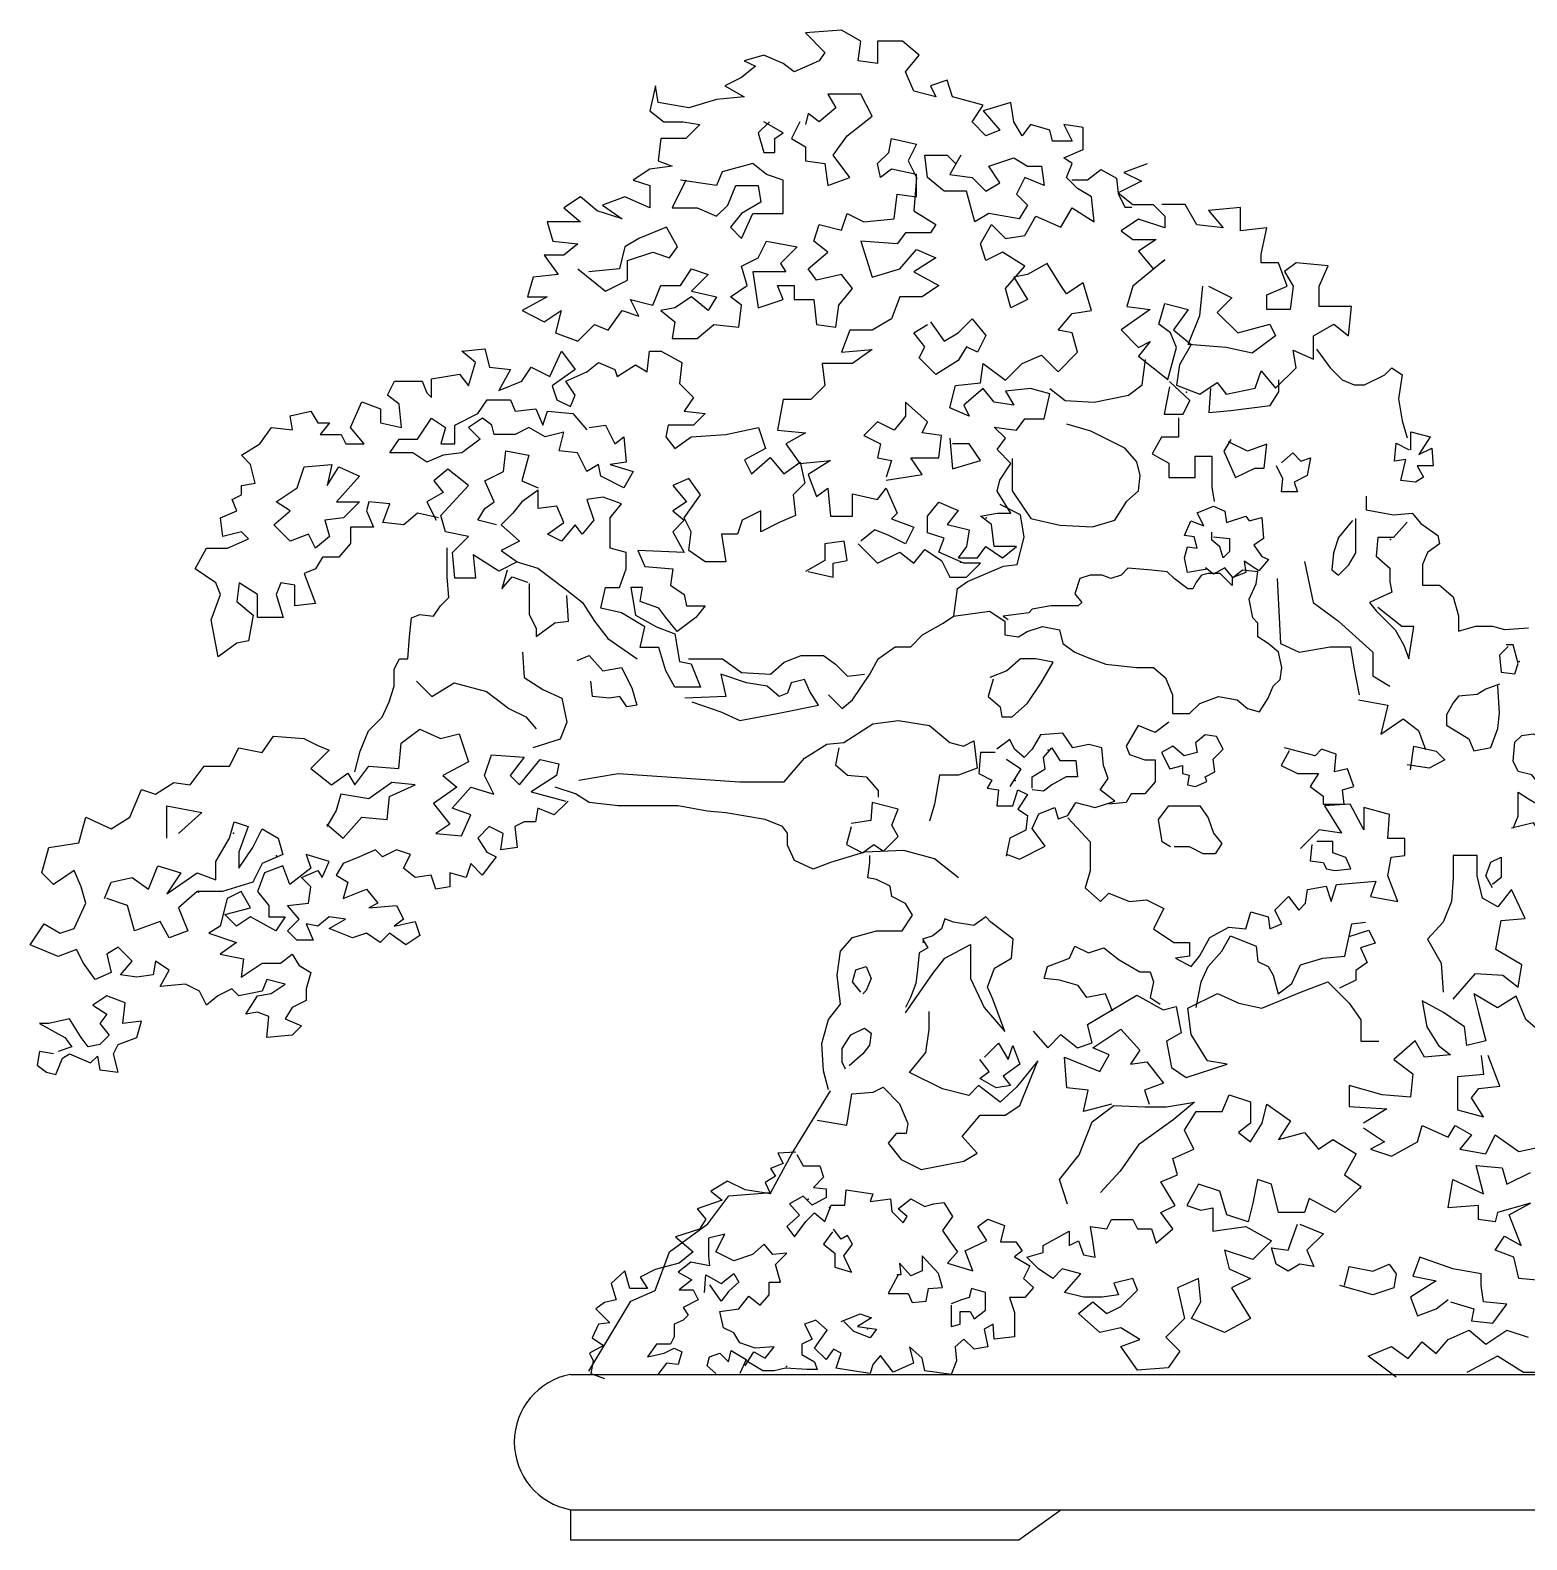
# Model space of a CAD drawing. Extents: x 972 to 1810, y 1574 to 2161.
# Drawn here: x 972.2 to 1330.6, y 1574.4 to 1935.9 of the extents above; entities that cross this region are included whole.
import ezdxf

# ---------------------------------------------------------------- set-up
doc = ezdxf.new("R2010")
doc.units = 0
doc.header["$LTSCALE"] = 0.9
doc.header["$MEASUREMENT"] = 0
doc.header["$PDSIZE"] = 15
for name, color, linetype in [('2', 2, 'CONTINUOUS'), ('3', 3, 'CONTINUOUS'), ('4', 4, 'CONTINUOUS')]:
    doc.layers.add(name, color=color, linetype=linetype)

msp = doc.modelspace()

# ---------------------------------------------------------------- linework, layer by layer
at = {"layer": '2'}
msp.add_lwpolyline([(1101.58, 1614.03, 0.832569), (1101.58, 1581.63, 3.081193), (1101.58, 1581.63), (1101.58, 1574.43)], format="xyb", dxfattribs=at)
for points in [[(1101.58, 1614.03), (1749.57, 1614.03)], [(1101.58, 1581.63), (1749.57, 1581.63)], [(1208.96, 1574.43), (1219, 1581.63)], [(1101.58, 1574.43), (1208.96, 1574.43)]]:
    msp.add_lwpolyline(points, dxfattribs=at)
at = {"layer": '3'}
for points in [[(1170.46, 1812.87), (1175.12, 1808.22), (1180.44, 1810.88), (1183.77, 1808.22), (1186.43, 1811.55), (1190.42, 1808.89), (1192.42, 1804.9), (1196.41, 1804.9), (1199.73, 1808.22), (1195.74, 1808.22), (1189.75, 1810.88), (1191.08, 1814.2), (1187.09, 1815.53), (1187.09, 1819.52), (1189.75, 1822.85), (1194.41, 1820.85), (1191.75, 1817.53), (1197.07, 1816.2), (1196.41, 1812.21), (1194.41, 1809.55), (1199.07, 1809.55), (1201.06, 1812.21), (1205.05, 1809.55), (1208.38, 1812.21), (1203.06, 1812.21), (1202.39, 1817.53), (1199.73, 1819.52), (1203.72, 1820.19), (1207.05, 1820.19), (1203.72, 1825.51), (1204.39, 1828.16), (1207.05, 1832.15), (1203.72, 1835.48), (1205.72, 1838.14), (1203.06, 1840.79), (1208.38, 1840.13), (1210.38, 1842.79), (1215.03, 1842.79), (1216.36, 1848.77), (1211.71, 1850.1), (1205.72, 1849.44), (1207.72, 1846.11), (1203.06, 1846.78), (1200.4, 1850.1), (1195.74, 1846.11), (1197.07, 1843.45), (1192.42, 1845.45), (1193.75, 1850.77), (1199.73, 1851.43), (1200.4, 1856.08), (1205.72, 1852.09), (1209.71, 1856.08), (1214.37, 1858.08), (1218.36, 1854.09), (1223.02, 1858.74), (1221.68, 1863.4), (1218.36, 1864.06), (1221.68, 1868.05), (1226.34, 1868.71), (1224.35, 1875.36), (1220.35, 1872.7), (1219.02, 1874.7), (1215.7, 1880.01), (1211.04, 1877.36), (1207.72, 1876.69), (1211.04, 1871.37), (1207.05, 1869.38), (1205.72, 1874.03), (1210.38, 1879.35), (1205.05, 1882.67), (1201.06, 1880.68), (1199.73, 1884.67), (1202.39, 1889.32), (1205.72, 1886), (1210.38, 1886.66), (1213.04, 1891.32), (1219.02, 1888.66), (1221.68, 1893.31), (1227.01, 1889.99), (1226.34, 1895.97), (1223.02, 1897.96), (1220.35, 1900.62), (1221.68, 1903.95), (1219.69, 1905.27), (1224.35, 1907.27), (1224.35, 1912.59), (1219.69, 1913.25), (1221.68, 1909.26), (1217.03, 1909.26), (1216.36, 1911.92), (1211.71, 1913.25), (1209.71, 1910.59), (1207.72, 1913.92), (1207.05, 1918.57), (1200.4, 1916.58), (1204.39, 1911.92), (1201.06, 1910.59), (1197.74, 1913.92), (1200.4, 1917.9), (1193.08, 1919.9), (1191.75, 1923.89), (1187.76, 1922.56), (1189.09, 1919.9), (1183.77, 1921.23), (1181.77, 1925.88), (1185.1, 1929.87), (1181.11, 1933.19), (1175.12, 1933.19), (1175.12, 1927.88), (1170.46, 1928.54), (1171.13, 1933.19), (1166.47, 1935.85), (1157.82, 1935.19), (1162.48, 1930.54), (1161.15, 1928.54), (1155.16, 1925.88), (1152.5, 1927.88), (1147.85, 1929.87), (1143.19, 1928.54), (1145.85, 1927.21), (1142.52, 1924.55), (1138.53, 1922.56), (1143.19, 1919.9), (1136.54, 1919.23), (1129.89, 1917.24), (1122.57, 1918.57), (1121.9, 1922.56), (1120.57, 1916.58), (1123.9, 1913.92), (1128.56, 1913.92), (1132.55, 1913.25), (1129.22, 1909.93), (1123.23, 1909.93), (1122.57, 1904.61), (1125.89, 1903.28), (1120.57, 1902.62), (1116.58, 1899.96), (1120.57, 1898.63), (1120.57, 1893.31), (1114.59, 1895.97), (1109.26, 1893.97), (1113.92, 1890.65), (1107.93, 1892.64), (1103.94, 1895.97), (1099.95, 1893.31), (1103.94, 1889.99), (1095.96, 1889.99), (1097.29, 1885.33), (1103.28, 1884.67), (1099.95, 1882.01), (1095.29, 1882.01), (1098.62, 1877.36), (1092.63, 1876.69), (1091.3, 1872.04), (1095.96, 1872.04), (1089.97, 1868.71), (1095.29, 1866.05), (1099.29, 1868.71), (1097.96, 1863.4), (1103.28, 1861.4), (1107.27, 1865.39), (1110.59, 1864.06), (1113.92, 1868.71), (1117.91, 1867.38), (1115.92, 1871.37), (1121.24, 1870.04), (1123.23, 1874.7), (1127.89, 1874.7), (1130.55, 1878.68), (1134.54, 1877.36), (1130.55, 1873.37), (1136.54, 1872.04), (1134.54, 1868.71), (1130.55, 1872.04), (1126.56, 1869.38), (1123.23, 1868.71), (1126.56, 1866.05), (1125.89, 1862.07), (1131.88, 1862.07), (1135.87, 1865.39), (1141.86, 1864.73), (1142.52, 1870.04), (1139.86, 1872.04), (1143.86, 1874.7), (1142.52, 1879.35), (1146.52, 1881.34), (1148.51, 1885.33), (1155.83, 1884), (1151.84, 1880.01), (1153.17, 1878.02), (1145.19, 1878.02), (1146.52, 1869.38), (1152.5, 1871.37), (1151.17, 1874.7), (1155.16, 1874.7), (1155.16, 1871.37), (1159.82, 1871.37), (1160.49, 1865.39), (1165.14, 1864.73), (1165.81, 1870.04), (1169.13, 1874.03), (1166.47, 1877.36), (1160.49, 1876.03), (1158.49, 1878.68), (1163.15, 1882.67), (1159.82, 1885.33), (1161.15, 1889.32), (1166.47, 1887.99), (1167.8, 1891.98), (1171.79, 1889.99), (1179.11, 1890.65), (1179.78, 1896.63), (1184.43, 1895.97), (1184.43, 1901.29), (1178.45, 1902.62), (1175.79, 1900.62), (1175.12, 1903.95), (1177.78, 1906.6), (1178.45, 1909.93), (1184.43, 1908.6), (1182.44, 1904.61), (1184.43, 1900.62), (1183.77, 1892.64), (1189.09, 1889.32), (1187.76, 1887.33), (1181.77, 1887.33), (1179.78, 1884.67), (1171.13, 1885.33), (1173.79, 1876.69), (1180.44, 1878.68), (1184.43, 1883.34), (1189.09, 1881.34), (1183.77, 1878.02), (1189.75, 1874.7), (1185.76, 1872.04), (1180.44, 1872.04), (1178.45, 1866.72), (1173.79, 1864.06), (1168.47, 1864.06), (1166.47, 1858.74), (1173.79, 1859.41), (1169.13, 1856.08), (1161.82, 1856.08), (1162.48, 1850.77), (1159.15, 1847.44), (1152.5, 1847.44), (1151.17, 1840.13), (1157.82, 1839.46), (1153.17, 1836.81), (1156.49, 1832.15), (1163.81, 1832.82), (1158.49, 1829.49), (1160.49, 1824.18), (1163.15, 1826.17), (1163.81, 1819.52), (1169.13, 1819.52), (1169.13, 1824.84), (1175.12, 1823.51), (1177.12, 1826.17), (1179.78, 1820.19), (1178.45, 1818.86), (1183.77, 1816.86), (1181.77, 1812.87), (1177.78, 1814.87), (1174.45, 1816.2), (1171.13, 1813.54)], [(1156.49, 1913.92), (1154.5, 1909.93), (1157.82, 1907.93), (1157.82, 1904.61), (1162.48, 1903.95), (1163.15, 1898.63), (1168.47, 1900.62), (1164.48, 1905.94), (1167.8, 1910.59), (1173.79, 1915.25), (1171.13, 1920.56), (1163.15, 1920.56), (1165.14, 1917.24), (1161.15, 1913.92), (1158.49, 1915.91), (1157.82, 1913.25)], [(1149.18, 1913.92), (1146.52, 1911.26), (1147.85, 1906.6), (1150.51, 1906.6), (1150.51, 1909.93), (1152.5, 1911.26), (1147.85, 1913.92)], [(1195.08, 1905.94), (1192.42, 1901.29), (1197.74, 1900.62), (1201.06, 1897.3), (1204.39, 1899.29), (1201.73, 1903.28), (1207.72, 1905.27), (1211.04, 1903.28), (1214.37, 1903.28), (1215.03, 1898.63), (1210.38, 1900.62), (1208.38, 1896.63), (1211.04, 1893.97), (1209.05, 1890.65), (1201.73, 1891.98), (1198.4, 1889.99), (1196.41, 1897.3), (1191.08, 1897.3), (1187.09, 1900.62), (1186.43, 1905.94), (1191.75, 1905.94), (1193.75, 1903.95)], [(1129.22, 1899.96), (1125.89, 1893.31), (1131.88, 1893.31), (1136.54, 1891.32), (1139.2, 1893.97), (1141.19, 1898.63), (1146.52, 1898.63), (1147.18, 1894.64), (1142.52, 1891.98), (1139.86, 1888.66), (1142.52, 1886), (1145.19, 1891.98), (1152.5, 1891.98), (1152.5, 1899.96), (1148.51, 1901.29), (1145.19, 1903.95), (1137.87, 1901.95), (1136.54, 1898.63), (1127.89, 1899.96)], [(1221.65, 1900.02), (1225.34, 1900.02), (1228.61, 1902.48), (1232.3, 1900.43), (1232.71, 1896.75), (1234.35, 1893.47), (1235.99, 1893.47)], [(1239.7, 1903.88), (1234.11, 1901.78), (1238.3, 1899.69), (1232.71, 1896.9), (1236.2, 1894.11), (1241.09, 1894.11), (1243.89, 1891.32), (1243.89, 1888.52), (1237.6, 1890.62), (1233.41, 1887.83), (1236.2, 1885.73), (1241.79, 1885.73), (1237.6, 1882.94), (1241.09, 1878.75), (1243.89, 1880.85), (1236.2, 1874.56), (1234.81, 1869.68), (1240.39, 1868.98), (1233.41, 1864.09), (1237.6, 1859.91), (1240.39, 1861.3), (1237.6, 1857.81), (1244.58, 1852.23), (1246.68, 1859.91), (1245.28, 1863.4), (1242.49, 1865.49), (1243.89, 1870.38), (1249.47, 1868.98), (1245.98, 1864.09), (1250.17, 1860.6), (1247.38, 1855.72), (1246.68, 1850.83), (1252.27, 1848.74), (1256.46, 1851.53), (1258.55, 1848.74), (1265.54, 1850.13), (1266.94, 1854.32), (1270.43, 1850.13), (1275.32, 1855.02), (1274.62, 1859.21), (1279.51, 1857.11), (1279.51, 1862.7), (1284.4, 1865.49), (1287.89, 1862.7), (1288.59, 1869.68), (1280.9, 1869.68), (1280.9, 1874.56), (1283, 1879.45), (1275.32, 1880.15), (1272.52, 1878.05), (1274.62, 1874.56), (1273.92, 1868.98), (1268.33, 1868.98), (1268.33, 1872.47), (1273.22, 1874.56), (1271.13, 1880.15), (1266.94, 1880.15), (1266.94, 1882.24), (1268.33, 1888.52), (1262.05, 1887.83), (1262.05, 1893.41), (1254.36, 1892.71), (1257.86, 1888.52), (1251.57, 1889.22), (1248.78, 1894.11), (1243.19, 1894.11)], [(1103.28, 1878.68), (1109.93, 1873.37), (1115.25, 1876.03), (1115.25, 1880.68), (1121.24, 1882.67), (1125.23, 1881.34), (1127.22, 1884), (1124.56, 1888.66), (1117.91, 1886), (1114.59, 1884), (1113.26, 1878.68), (1105.94, 1878.02)], [(1254.36, 1874.56), (1259.95, 1871.77), (1256.46, 1868.28), (1261.35, 1863.4), (1269.03, 1865.49), (1270.43, 1862.7), (1264.84, 1858.51), (1258.55, 1859.91), (1249.47, 1860.6), (1252.27, 1867.58), (1252.97, 1874.56)], [(1187.76, 1866.05), (1191.08, 1861.4), (1194.41, 1863.4), (1197.74, 1866.72), (1201.06, 1862.73), (1199.07, 1858.74), (1196.41, 1860.07), (1194.41, 1856.75), (1189.09, 1853.42), (1185.1, 1857.41), (1186.43, 1860.07), (1183.77, 1863.4), (1187.09, 1865.39)], [(1069.94, 1819.09), (1064.94, 1820.2), (1061.61, 1817.43), (1056.62, 1817.98), (1058.28, 1822.42), (1053.28, 1822.97), (1052.73, 1820.76), (1054.39, 1816.87), (1048.84, 1816.87), (1048.84, 1812.99), (1046.07, 1809.66), (1042.18, 1809.66), (1040.51, 1806.88), (1037.74, 1805.77), (1040.51, 1798.56), (1035.51, 1798), (1035.51, 1803), (1032.18, 1803.55), (1031.07, 1800.78), (1032.74, 1795.23), (1026.63, 1795.23), (1026.63, 1800.78), (1022.19, 1803.55), (1021.63, 1799.11), (1025.52, 1795.78), (1024.41, 1789.68), (1021.63, 1789.13), (1017.19, 1785.8), (1015.52, 1794.67), (1017.75, 1800.78), (1016.63, 1803.55), (1011.64, 1806.88), (1014.41, 1811.88), (1019.41, 1811.88), (1024.41, 1814.1), (1022.74, 1815.76), (1018.3, 1814.65), (1017.75, 1819.09), (1021.63, 1820.76), (1020.52, 1823.53), (1022.74, 1824.64), (1022.74, 1826.86), (1026.07, 1827.41), (1024.96, 1831.85), (1022.74, 1834.07), (1027.19, 1836.85), (1029.96, 1840.73), (1034.96, 1840.18), (1034.4, 1843.51), (1039.4, 1844.62), (1041.07, 1841.84), (1043.84, 1841.84), (1041.62, 1839.07), (1046.62, 1839.07), (1047.73, 1836.85), (1052.17, 1836.85), (1048.84, 1840.73), (1051.62, 1846.84), (1056.06, 1845.17), (1056.06, 1841.84), (1061.06, 1840.73), (1060.5, 1846.28), (1057.73, 1848.5), (1059.39, 1851.83), (1066.06, 1851.83), (1067.17, 1849.06), (1068.28, 1847.95), (1068.28, 1852.38), (1074.94, 1853.49), (1077.16, 1850.72), (1078.83, 1856.27), (1075.5, 1859.04), (1081.05, 1859.6), (1082.16, 1855.16), (1087.16, 1854.6), (1084.38, 1849.61), (1089.93, 1851.83), (1092.15, 1855.16), (1096.6, 1852.94), (1099.37, 1859.04), (1102.7, 1854.6), (1097.15, 1850.72), (1098.26, 1847.39), (1101.59, 1845.73), (1102.7, 1848.5), (1100.48, 1851.83), (1105.48, 1854.05), (1108.26, 1856.27), (1112.14, 1854.6), (1112.7, 1852.94), (1117.14, 1855.71), (1119.92, 1854.05), (1120.47, 1859.04), (1123.25, 1859.04), (1128.25, 1856.27), (1127.69, 1851.27), (1131.02, 1847.95), (1128.8, 1844.62), (1133.8, 1844.06), (1131.02, 1841.29), (1124.92, 1841.29), (1124.36, 1838.51), (1126.58, 1835.74), (1130.47, 1838.51), (1138.8, 1839.07), (1146.57, 1840.73), (1148.24, 1835.74), (1143.24, 1832.96), (1144.91, 1829.63), (1149.35, 1833.52), (1152.68, 1829.63), (1156.57, 1832.41), (1157.68, 1827.41), (1154.9, 1824.64), (1155.46, 1819.65), (1151.57, 1817.98), (1147.13, 1815.76), (1147.13, 1820.76), (1142.69, 1818.54), (1141.58, 1815.21), (1137.69, 1815.21), (1138.8, 1808.55), (1133.8, 1808.55), (1129.91, 1811.32), (1130.47, 1815.76), (1128.8, 1819.09), (1132.69, 1824.64), (1129.91, 1828.52), (1126.03, 1826.86), (1129.36, 1822.97), (1126.03, 1820.76), (1128.8, 1818.54), (1126.03, 1815.76), (1128.8, 1810.77), (1117.7, 1811.32), (1119.36, 1807.44), (1126.03, 1806.88), (1125.47, 1803), (1128.8, 1800.78), (1129.36, 1798), (1133.8, 1798), (1131.58, 1795.23), (1127.14, 1791.9), (1124.36, 1795.23), (1122.7, 1797.45), (1118.25, 1799.11), (1118.81, 1802.44), (1116.03, 1802.44), (1117.14, 1795.78), (1122.14, 1793.01), (1126.58, 1791.35), (1127.69, 1784.69), (1130.47, 1784.13), (1132.69, 1778.58), (1126.58, 1778.58), (1124.36, 1782.47), (1122.7, 1788.02), (1118.25, 1788.02), (1119.36, 1793.01), (1113.81, 1796.34), (1108.81, 1797.45), (1109.92, 1802.44), (1113.26, 1802.44), (1114.92, 1806.88), (1114.92, 1810.77), (1111.03, 1811.88), (1111.03, 1819.09), (1113.81, 1822.42), (1109.37, 1824.08), (1105.48, 1823.53), (1107.15, 1818.54), (1104.37, 1815.21), (1102.7, 1817.43), (1099.37, 1813.54), (1096.04, 1815.21), (1099.93, 1817.98), (1098.26, 1821.87), (1093.82, 1821.31), (1093.82, 1825.75), (1089.93, 1822.97), (1087.71, 1820.2), (1084.94, 1817.43), (1089.38, 1813.54), (1084.94, 1811.32), (1088.82, 1808.55), (1084.38, 1806.33), (1078.27, 1810.21), (1078.83, 1804.66), (1073.83, 1804.66), (1073.27, 1810.77), (1077.16, 1814.65), (1071.61, 1815.76), (1070.5, 1819.65), (1077.16, 1826.86), (1072.16, 1830.74), (1068.83, 1827.97), (1071.05, 1825.19), (1067.17, 1822.97), (1069.39, 1818.54)], [(1106.04, 1840.73), (1109.92, 1841.29), (1112.14, 1836.85), (1114.37, 1838.51), (1114.92, 1832.41), (1111.03, 1831.85), (1116.59, 1830.19), (1114.37, 1826.3), (1108.81, 1829.08), (1108.26, 1831.85), (1105.48, 1830.19), (1103.26, 1834.63), (1098.82, 1835.18), (1099.93, 1839.62), (1095.49, 1838.51), (1091.6, 1840.73), (1088.27, 1839.07), (1083.27, 1839.07), (1082.71, 1841.29), (1080.49, 1842.95), (1077.16, 1840.73), (1079.94, 1837.96), (1075.5, 1834.63), (1071.05, 1834.07), (1067.17, 1832.41), (1063.83, 1834.63), (1058.28, 1834.63), (1060.5, 1837.96), (1064.94, 1837.96), (1068.28, 1842.95), (1071.61, 1840.73), (1070.5, 1836.85), (1073.83, 1836.85), (1073.83, 1841.29), (1079.38, 1844.06), (1081.6, 1847.39), (1087.16, 1847.39), (1088.27, 1844.62), (1093.26, 1845.17), (1094.93, 1841.29), (1096.04, 1844.62), (1102.15, 1844.06), (1105.48, 1840.18)], [(1177.12, 1828.16), (1185.76, 1829.49), (1183.1, 1833.48), (1189.75, 1833.48), (1190.42, 1838.8), (1185.76, 1839.46), (1187.09, 1842.12), (1181.77, 1846.78), (1181.77, 1843.45), (1179.11, 1840.13), (1175.12, 1842.12), (1171.79, 1838.8), (1175.79, 1836.81), (1175.12, 1833.48), (1178.45, 1832.82), (1177.12, 1828.83)], [(1247.14, 1843.02), (1247.14, 1838.45), (1243.14, 1838.45), (1240.86, 1834.46), (1244.86, 1832.17), (1244.86, 1828.74), (1251.15, 1828.74), (1251.15, 1833.88), (1255.15, 1833.88), (1255.15, 1826.46), (1255.72, 1823.03)], [(1192.42, 1838.14), (1193.08, 1830.82), (1199.73, 1832.82), (1197.07, 1836.81), (1193.08, 1836.81)], [(1259.72, 1837.88), (1258.01, 1835.03), (1260.86, 1828.74), (1265.44, 1831.03), (1267.72, 1831.03), (1268.29, 1836.74), (1263.72, 1835.03), (1259.15, 1837.31)], [(1302.78, 1835.4), (1302.78, 1839.66), (1307.42, 1838.5), (1304.71, 1834.24), (1307.81, 1835.79), (1308.19, 1831.54), (1304.32, 1831.54), (1305.87, 1828.83), (1303.94, 1827.67), (1300.45, 1828.05), (1301.61, 1833.08), (1298.9, 1832.7), (1299.29, 1836.95), (1302.39, 1835.4)], [(1083.82, 1817.43), (1079.38, 1818.54), (1081.05, 1821.31), (1083.27, 1822.97), (1081.05, 1827.97), (1085.49, 1830.19), (1086.05, 1835.18), (1091.6, 1834.07), (1089.93, 1827.97), (1093.82, 1826.3)], [(1271.81, 1832.31), (1274.52, 1834.63), (1276.45, 1832.7), (1278.78, 1833.47), (1278, 1829.21), (1274.9, 1827.67), (1275.68, 1825.35), (1271.81, 1825.35), (1272.19, 1828.44), (1270.65, 1831.54)], [(1038.85, 1815.21), (1034.4, 1813.54), (1030.52, 1817.43), (1034.4, 1820.76), (1031.07, 1822.97), (1036.07, 1826.3), (1037.74, 1831.3), (1044.4, 1831.85), (1043.29, 1826.86), (1046.07, 1831.3), (1051.06, 1829.08), (1045.51, 1822.97), (1051.06, 1822.97), (1047.18, 1819.09), (1042.73, 1818.54), (1043.84, 1814.65), (1040.51, 1811.88), (1038.85, 1815.21)], [(1254, 1806.78), (1249.36, 1806), (1248.58, 1809.49), (1249.36, 1812.19), (1251.68, 1811.81), (1250.9, 1814.52), (1248.58, 1814.9), (1250.13, 1818.38), (1253.23, 1817.22), (1251.68, 1820.32), (1255.55, 1821.86), (1258.26, 1820.7), (1258.65, 1818), (1263.29, 1819.54), (1264.07, 1818.38), (1267.16, 1819.16), (1267.55, 1814.13), (1265.23, 1812.58), (1267.16, 1809.87), (1268.71, 1809.1), (1266.39, 1806.39), (1262.9, 1808.71), (1263.29, 1806), (1260.19, 1804.84), (1258.26, 1807.17), (1255.55, 1805.62), (1253.61, 1807.17)], [(1255.55, 1814.52), (1259.42, 1814.13), (1259.42, 1811.03), (1257.87, 1809.49), (1257.1, 1812.19), (1255.16, 1813.74), (1255.16, 1815.68)], [(1158.49, 1806.23), (1164.48, 1804.9), (1164.48, 1808.22), (1167.8, 1808.89), (1167.14, 1813.54), (1162.48, 1812.87), (1162.48, 1808.89), (1157.82, 1806.23)], [(1277.34, 1808.68), (1279.39, 1798.85), (1285.53, 1794.35), (1293.73, 1786.98), (1293.73, 1781.25), (1297.82, 1778.8)], [(1090.04, 1786.98), (1090.45, 1780.84), (1094.95, 1777.97), (1099.46, 1775.93), (1100.69, 1770.2), (1099.05, 1766.11), (1092.5, 1764.06)], [(1064.65, 1780.02), (1068.33, 1776.34), (1073.66, 1779.61), (1081.44, 1777.56), (1086.76, 1773.47), (1090.86, 1771.43), (1093.32, 1768.56)], [(1100.98, 1751.29), (1097.65, 1747.96), (1093.76, 1749.63), (1093.21, 1746.3), (1090.43, 1746.3), (1088.21, 1745.19), (1088.77, 1740.19), (1084.88, 1739.64), (1085.44, 1743.52), (1082.1, 1745.19), (1079.33, 1742.41), (1081.55, 1739.08), (1083.77, 1737.97), (1080.44, 1733.53), (1077.66, 1736.31), (1076.55, 1732.98), (1072.66, 1734.09), (1072.66, 1730.76), (1069.33, 1730.2), (1068.22, 1733.53), (1064.33, 1732.98), (1061.56, 1735.2), (1063.22, 1738.53), (1059.89, 1739.64), (1056.56, 1737.97), (1054.89, 1739.64), (1051.01, 1737.97), (1047.12, 1736.31), (1045.45, 1733.53), (1048.23, 1731.87), (1047.12, 1727.98), (1052.67, 1730.2), (1055.45, 1726.87), (1053.23, 1725.76), (1059.89, 1726.32), (1061.56, 1722.99), (1059.34, 1721.32), (1064.33, 1722.43), (1065.44, 1719.11), (1062.11, 1716.89), (1058.23, 1719.66), (1056, 1717.44), (1052.67, 1719.66), (1049.34, 1718.55), (1043.79, 1720.77), (1047.68, 1722.99), (1043.79, 1723.54), (1041.01, 1721.32), (1038.24, 1721.88), (1039.9, 1718), (1036.01, 1718), (1033.79, 1720.22), (1036.57, 1722.99), (1033.79, 1726.32), (1038.79, 1726.87), (1039.35, 1730.76), (1037.12, 1732.98), (1041.01, 1734.64), (1042.12, 1732.98), (1043.79, 1736.86), (1038.24, 1738.53), (1039.35, 1735.2), (1034.35, 1731.31), (1032.68, 1735.75), (1028.24, 1734.09), (1026.57, 1729.65), (1029.35, 1726.32), (1029.35, 1723.54), (1033.24, 1723.54), (1031.02, 1720.22), (1024.91, 1723.54), (1021.58, 1721.32), (1018.8, 1724.1), (1024.91, 1725.76), (1022.69, 1729.65), (1019.36, 1727.98), (1017.69, 1721.32), (1014.91, 1719.66), (1021.58, 1717.44), (1017.69, 1714.67), (1023.24, 1713.56), (1022.69, 1709.12), (1027.69, 1712.45), (1032.13, 1712.45), (1034.9, 1714.67), (1036.57, 1711.89), (1039.35, 1710.23), (1038.24, 1706.34), (1038.24, 1703.57), (1034.9, 1701.9), (1033.24, 1699.13), (1037.12, 1697.46), (1034.9, 1695.24), (1028.8, 1694.69), (1029.35, 1699.68), (1026.57, 1700.79), (1023.8, 1700.24), (1026.57, 1704.68), (1029.91, 1705.23), (1033.24, 1707.45), (1028.8, 1708.56), (1027.69, 1705.79), (1022.13, 1704.68), (1020.47, 1706.34), (1017.13, 1704.68), (1014.36, 1702.46), (1012.69, 1705.79), (1009.36, 1707.45), (1003.25, 1706.9), (1005.47, 1710.78), (1002.14, 1713), (1001.59, 1709.67), (997.7, 1709.12), (993.81, 1709.67), (996.59, 1713), (993.26, 1716.33), (990.48, 1714.67), (991.59, 1710.23), (987.7, 1708.56), (984.93, 1712.45), (983.26, 1715.78), (978.82, 1714.11), (972.16, 1716.89), (975.49, 1721.88), (979.37, 1719.66), (982.71, 1720.77), (985.48, 1726.87), (984.37, 1730.76), (982.71, 1734.64), (977.71, 1731.31), (974.93, 1734.09), (976.6, 1740.19), (983.82, 1741.3), (985.48, 1747.41), (991.59, 1744.63), (996.03, 1747.41), (998.81, 1754.06), (1002.14, 1752.95), (1006.58, 1755.73), (1010.47, 1755.17), (1013.8, 1759.61), (1019.91, 1759.61), (1022.13, 1764.05), (1027.69, 1762.94), (1030.46, 1766.83), (1037.68, 1766.27), (1041.01, 1764.61), (1043.79, 1763.5), (1039.35, 1759.06), (1044.34, 1755.17), (1048.23, 1757.95), (1049.9, 1755.17), (1053.23, 1759.61), (1060.45, 1759.06), (1061, 1765.16), (1065.44, 1768.49), (1070.44, 1766.27), (1074.88, 1767.38), (1077.11, 1760.72), (1071, 1757.39), (1074.33, 1754.62), (1068.78, 1750.73), (1072.66, 1745.74), (1069.33, 1743.52), (1075.44, 1742.97), (1077.66, 1747.96), (1073.22, 1749.63), (1077.66, 1754.62), (1083.21, 1752.95), (1080.99, 1757.39), (1082.66, 1762.39), (1090.43, 1761.83), (1087.1, 1757.39), (1089.32, 1755.17), (1094.32, 1761.28), (1098.76, 1760.17), (1098.21, 1757.39), (1092.1, 1753.51), (1100.43, 1751.29)], [(1103.56, 1756.28), (1112.98, 1757.92), (1142.05, 1755.87), (1152.7, 1755.87), (1157.62, 1761.6), (1162.94, 1764.88), (1167.04, 1765.29), (1174, 1769.79), (1180.14, 1770.61), (1187.52, 1769.38), (1192.43, 1765.29), (1195.71, 1764.47), (1198.16, 1765.7), (1198.98, 1759.15), (1194.48, 1757.51), (1189.97, 1757.51), (1188.74, 1750.55), (1187.52, 1746.46)], [(1203.25, 1762.91), (1199.77, 1762.91), (1199.38, 1757.88), (1202.48, 1756.33), (1201.32, 1754.4), (1204.03, 1754.01), (1203.64, 1750.14), (1207.51, 1750.14), (1208.67, 1754.01), (1211, 1752.85), (1208.67, 1749.37), (1211, 1747.82), (1210.61, 1744.34), (1206.74, 1742.41), (1205.96, 1738.54), (1209.06, 1737.38), (1215.25, 1740.47), (1212.16, 1744.73), (1213.7, 1748.21), (1217.58, 1749.76), (1218.35, 1747.05), (1220.67, 1747.82), (1222.61, 1750.92), (1227.25, 1749.76), (1231.9, 1751.3), (1228.41, 1754.01), (1230.35, 1756.72), (1229.19, 1759.81), (1228.8, 1764.07), (1225.7, 1764.84), (1221.83, 1764.07), (1219.51, 1767.55), (1214.09, 1767.16), (1212.16, 1763.68), (1210.22, 1761.75), (1207.9, 1763.68), (1206.74, 1766), (1203.64, 1763.68)], [(1212.16, 1754.4), (1212.16, 1757.11), (1215.25, 1759.04), (1214.87, 1761.75), (1216.8, 1764.07), (1218.74, 1760.98), (1222.61, 1760.98), (1223, 1757.11), (1220.29, 1757.11), (1216.8, 1755.17), (1214.87, 1753.63), (1212.16, 1754.01)], [(1245.83, 1764.46), (1243.12, 1762.91), (1245.06, 1759.04), (1248.16, 1759.81), (1248.16, 1757.88), (1249.7, 1757.49), (1249.32, 1755.17), (1251.25, 1754.79), (1253.96, 1755.95), (1253.58, 1757.11), (1255.9, 1758.27), (1255.51, 1761.36), (1257.83, 1763.68), (1256.29, 1766.78), (1253.58, 1767.16), (1251.25, 1765.23), (1251.64, 1762.91), (1248.54, 1762.14), (1245.83, 1764.46)], [(1273.7, 1763.3), (1271.77, 1759.81), (1275.64, 1757.88), (1280.67, 1757.88), (1278.74, 1754.79), (1281.83, 1752.47), (1281.83, 1750.53), (1286.87, 1750.53), (1286.48, 1754.01), (1289.19, 1754.79), (1287.64, 1759.04), (1284.54, 1758.27), (1284.93, 1762.52), (1281.45, 1763.68), (1279.9, 1762.14), (1272.54, 1764.07)], [(1205.96, 1761.36), (1209.45, 1759.04), (1206.74, 1754.79)], [(1043.23, 1745.74), (1047.12, 1742.41), (1051.56, 1747.41), (1057.67, 1746.85), (1058.23, 1752.4), (1064.33, 1755.17), (1058.78, 1755.73), (1053.23, 1751.84), (1046.56, 1752.95), (1045.45, 1749.07), (1043.23, 1745.19)], [(1004.92, 1742.41), (1004.92, 1750.18), (1013.25, 1748.52), (1007.69, 1743.52)], [(1168.8, 1745.12), (1167.64, 1740.86), (1171.51, 1738.93), (1174.22, 1740.86), (1176.54, 1739.31), (1180.03, 1742.79), (1178.48, 1745.5), (1180.03, 1749.37), (1173.83, 1750.92), (1173.45, 1746.66), (1168.8, 1745.89)], [(989.93, 1727.98), (991.59, 1731.87), (996.59, 1732.98), (1000.48, 1730.2), (1002.7, 1735.75), (1008.25, 1734.09), (1004.92, 1729.09), (1012.14, 1734.09), (1016.58, 1732.42), (1016.58, 1736.86), (1019.91, 1742.41), (1021.02, 1746.3), (1024.35, 1745.19), (1022.13, 1739.08), (1022.13, 1735.2), (1025.46, 1740.19), (1027.69, 1744.63), (1031.57, 1742.41), (1032.68, 1738.53), (1027.69, 1736.31), (1025.46, 1731.87), (1018.25, 1729.65), (1012.14, 1729.65), (1007.69, 1725.76), (1009.92, 1720.22), (1005.47, 1718.55), (1003.25, 1722.43), (997.14, 1720.22), (995.48, 1726.32), (990.48, 1727.98)], [(1279.12, 1740.86), (1278.74, 1736.99), (1281.83, 1736.61), (1282.61, 1735.06), (1284.54, 1734.67), (1288.41, 1735.06), (1287.25, 1737.77), (1284.16, 1738.93), (1284.16, 1741.63), (1280.29, 1741.63)], [(1288.08, 1718.83), (1292.73, 1720.38), (1294.27, 1717.29), (1290.79, 1716.13), (1292.34, 1712.65), (1289.63, 1710.71), (1289.63, 1708.39), (1285.76, 1706.46)], [(977.71, 1690.81), (974.38, 1691.36), (973.82, 1688.03), (976.04, 1686.37), (978.26, 1685.81), (979.93, 1689.7), (981.6, 1690.81), (986.59, 1688.59), (988.26, 1690.25), (988.81, 1686.92), (993.26, 1686.37), (992.15, 1690.81), (993.26, 1693.02), (997.7, 1694.69), (998.81, 1698.57), (994.37, 1698.02), (994.92, 1703.01), (990.48, 1704.68), (987.15, 1702.46), (990.48, 1700.24), (988.81, 1698.02), (991.04, 1695.24), (988.81, 1693.02), (986.04, 1692.47), (984.37, 1694.69), (981.6, 1699.13), (976.6, 1698.02), (974.38, 1698.02), (980.49, 1694.69), (982.15, 1692.47), (978.82, 1691.36)], [(1333.71, 1696.15), (1330.33, 1698.97), (1328.08, 1704.6), (1323.57, 1701.78), (1317.93, 1705.16), (1319.06, 1700.66), (1320.75, 1693.9), (1316.24, 1692.77), (1315.68, 1697.28), (1310.61, 1700.66), (1305.54, 1703.47), (1306.66, 1697.28), (1309.48, 1692.77), (1312.3, 1690.52), (1306.1, 1689.96), (1303.85, 1693.9), (1298.77, 1689.39), (1303.28, 1686.01), (1302.72, 1680.38), (1295.96, 1680.95), (1288.07, 1683.2), (1288.07, 1678.13), (1297.08, 1677.57), (1291.45, 1674.19)], [(1231.15, 1678.69), (1224.38, 1677), (1225.51, 1682.07), (1220.44, 1682.64), (1219.87, 1689.96), (1228.33, 1686.58), (1230.58, 1690.52), (1226.64, 1692.21), (1233.4, 1696.71), (1237.91, 1691.65), (1235.65, 1688.27), (1239.6, 1688.83), (1243.54, 1683.76), (1239.03, 1682.07), (1240.16, 1678.69)], [(1200.71, 1689.96), (1204.09, 1693.34), (1206.35, 1689.39), (1207.48, 1692.77), (1209.17, 1688.27), (1205.22, 1685.45), (1206.91, 1683.2), (1203.53, 1682.64), (1199.59, 1684.89), (1201.84, 1686.58), (1199.59, 1689.39)], [(1319.64, 1690.34), (1320.2, 1685.84), (1314, 1685.27), (1314, 1677.39), (1320.2, 1675.7), (1317.38, 1680.21), (1319.07, 1682.46), (1324.15, 1683.02), (1321.33, 1690.34)], [(1105.94, 1614.84), (1110.97, 1623.22), (1116, 1631.6), (1121.87, 1634.12), (1125.23, 1643.34), (1134.46, 1650.04), (1139.49, 1656.75), (1149.55, 1657.58), (1154.58, 1666.8), (1163.81, 1681.89)], [(1214.8, 1644.9), (1221, 1648.28), (1221, 1644.9), (1223.26, 1646.03), (1224.38, 1642.65), (1227.2, 1642.09), (1226.64, 1646.03), (1226.07, 1649.41), (1230.02, 1648.84), (1231.15, 1651.1), (1236.22, 1651.1), (1237.34, 1648.84), (1240.73, 1648.84), (1241.85, 1645.47), (1245.8, 1648.84), (1242.98, 1652.79), (1246.36, 1654.48), (1242.98, 1660.11), (1246.92, 1661.8), (1245.8, 1665.74), (1250.87, 1667.99), (1248.62, 1672.5), (1251.43, 1677), (1257.63, 1677), (1259.32, 1680.95), (1264.4, 1679.26), (1264.4, 1674.19), (1261.58, 1671.93), (1264.4, 1669.68), (1267.21, 1674.19), (1268.34, 1678.69), (1273.98, 1674.75), (1271.16, 1670.25), (1277.36, 1671.93), (1280.74, 1667.99), (1284.12, 1670.25), (1289.76, 1666.87), (1286.94, 1661.8), (1290.88, 1658.98), (1284.68, 1652.79), (1278.48, 1656.17), (1277.36, 1652.79), (1271.16, 1652.79), (1269.47, 1659.54), (1266.09, 1660.67), (1264.96, 1655.04), (1263.83, 1650.53), (1258.76, 1652.22), (1257.07, 1657.86), (1252, 1659.54), (1249.18, 1654.48), (1252.56, 1653.35), (1255.38, 1653.91), (1255.38, 1648.28), (1263.27, 1649.41), (1269.47, 1646.03), (1264.96, 1641.52), (1258.2, 1643.78), (1259.32, 1639.27), (1264.4, 1637.02), (1259.89, 1634.76), (1264.4, 1627.44), (1258.2, 1624.06), (1250.31, 1627.44), (1252.56, 1631.39), (1252, 1637.02), (1246.92, 1634.76), (1248.62, 1627.44), (1244.11, 1622.94), (1247.49, 1619.56), (1244.67, 1615.62), (1237.34, 1615.05), (1233.4, 1620.69), (1237.91, 1622.38), (1233.4, 1625.19), (1228.33, 1624.06), (1223.26, 1628.57), (1226.64, 1631.39), (1230.02, 1628.57), (1233.4, 1630.26), (1237.34, 1634.2), (1236.22, 1637.02), (1231.71, 1635.89), (1232.84, 1633.08), (1228.89, 1632.51), (1224.38, 1632.51), (1219.87, 1633.64), (1223.82, 1638.14), (1219.31, 1639.27), (1217.06, 1637.02), (1213.67, 1639.27), (1210.86, 1642.09), (1214.8, 1643.21), (1214.8, 1644.9)], [(1291.45, 1673.06), (1296.52, 1669.68), (1293.14, 1667.99), (1298.21, 1666.3), (1304.41, 1669.68), (1305.54, 1673.62), (1311.74, 1670.81), (1313.43, 1673.62), (1317.37, 1671.37), (1314.55, 1667.99), (1320.75, 1666.87), (1323.01, 1671.37), (1328.64, 1667.43), (1334.28, 1668.56)], [(1155.49, 1667.27), (1151.25, 1666.97), (1152.46, 1664.54), (1149.43, 1663.33), (1150.65, 1661.52), (1148.22, 1660), (1149.43, 1657.28), (1143.37, 1658.18), (1139.13, 1660.3), (1135.19, 1657.88), (1137.92, 1655.76), (1131.86, 1653.64), (1133.98, 1651.22), (1132.47, 1648.8), (1126.71, 1646.98), (1130.95, 1643.35), (1127.62, 1640.62), (1121.86, 1639.11), (1118.23, 1637.29), (1120.04, 1634.57), (1115.8, 1634.57), (1114.59, 1638.81), (1111.26, 1635.78), (1112.47, 1631.84), (1109.74, 1631.24), (1107.62, 1629.72), (1110.95, 1626.39), (1108.23, 1626.09), (1106.71, 1622.76), (1109.44, 1620.94), (1106.11, 1619.13), (1107.02, 1617.31), (1106.41, 1614.28), (1109.74, 1613.07)], [(1155.79, 1666.66), (1157.3, 1663.94), (1161.24, 1663.94), (1162.15, 1661.21), (1159.73, 1658.79), (1162.76, 1658.49), (1162.76, 1656.37), (1159.43, 1654.55), (1157.3, 1656.67), (1153.97, 1654.85), (1156.4, 1652.13), (1153.37, 1649.4), (1155.18, 1646.98), (1157.91, 1650.62), (1160.03, 1652.74), (1162.46, 1650.62), (1163.97, 1654.55), (1167.3, 1654.55), (1167.61, 1658.19), (1173.97, 1657.28), (1173.36, 1655.46), (1178.21, 1656.07), (1178.51, 1653.04), (1181.24, 1650.31), (1182.15, 1651.83), (1180.03, 1653.64), (1183.06, 1656.07), (1186.39, 1654.25), (1188.51, 1654.85), (1190.94, 1655.16), (1193.06, 1651.83), (1190.63, 1648.5), (1192.45, 1645.77), (1194.27, 1643.35), (1191.85, 1640.62), (1197.91, 1638.81), (1196.09, 1643.65), (1201.24, 1646.07), (1199.12, 1649.4), (1201.54, 1651.22), (1205.48, 1649.71), (1204.57, 1645.77), (1208.21, 1645.77), (1209.72, 1643.65), (1207.9, 1642.14), (1211.54, 1640.02), (1210.03, 1636.99), (1212.45, 1634.87), (1210.33, 1632.45), (1206.69, 1632.45), (1207.9, 1628.82), (1207.9, 1623.06), (1203.06, 1622.46), (1202.75, 1626.09), (1200.63, 1624.88), (1201.54, 1620.64), (1198.21, 1620.03), (1195.79, 1622.46), (1193.66, 1620.64), (1193.97, 1617.31), (1192.76, 1613.98), (1186.39, 1614.89), (1185.79, 1617.92), (1182.76, 1620.64), (1183.67, 1616.7), (1178.82, 1614.58), (1175.79, 1618.52), (1173.97, 1616.4), (1173.36, 1614.28), (1169.12, 1614.89), (1165.18, 1615.49), (1166.39, 1619.13), (1164.58, 1620.03), (1162.76, 1617.61), (1160.03, 1620.34), (1163.06, 1624.58), (1160.33, 1627), (1157.61, 1626.09), (1159.43, 1622.46), (1157, 1621.25), (1157, 1618.82), (1160.03, 1617.01), (1160.64, 1615.19), (1158.21, 1615.19), (1153.06, 1615.49), (1150.34, 1614.89), (1147.61, 1614.89), (1143.67, 1617.31)], [(1334.84, 1636.45), (1328.64, 1637.02), (1327.52, 1642.09), (1323.01, 1643.78), (1325.26, 1647.15), (1329.21, 1644.9), (1326.39, 1652.22), (1331.46, 1655.04), (1323.57, 1652.79), (1323.01, 1650.53), (1319.06, 1651.1), (1319.06, 1654.48), (1311.74, 1653.91), (1312.86, 1660.67), (1320.19, 1657.29), (1318.5, 1664.05), (1324.7, 1663.49), (1325.82, 1659.54), (1331.46, 1662.36)], [(1164.27, 1648.19), (1162.15, 1645.17), (1164.88, 1643.05), (1164.88, 1639.72), (1168.82, 1638.5), (1167, 1642.44), (1169.12, 1645.17), (1167.91, 1647.29), (1166.39, 1646.38), (1164.58, 1648.8)], [(1276.23, 1649.97), (1281.87, 1647.72), (1277.92, 1643.78), (1279.61, 1639.83), (1276.23, 1640.4), (1273.41, 1638.71), (1270.59, 1640.4), (1269.47, 1644.34), (1273.41, 1643.78), (1275.67, 1649.97)], [(1143.37, 1616.1), (1145.49, 1619.43), (1148.21, 1617.92), (1150.34, 1620.64), (1145.79, 1620.34), (1142.15, 1621.55), (1140.64, 1623.97), (1138.22, 1625.18), (1137.31, 1629.12), (1141.85, 1629.72), (1144.28, 1632.75), (1147, 1630.63), (1149.12, 1633.05), (1149.12, 1636.08), (1151.85, 1636.08), (1150.64, 1640.32), (1153.37, 1643.05), (1150.03, 1642.74), (1147.91, 1645.17), (1145.18, 1642.74), (1140.64, 1641.23), (1136.4, 1643.35), (1138.52, 1647.59), (1134.58, 1646.68), (1134.58, 1642.44), (1134.88, 1640.02), (1130.34, 1640.93), (1127.31, 1638.5), (1130.64, 1636.69), (1127.61, 1634.27), (1130.94, 1634.27), (1132.16, 1631.84), (1128.52, 1630.03), (1129.73, 1628.21), (1128.52, 1627), (1126.4, 1626.09), (1126.4, 1623.06), (1125.49, 1621.25), (1122.16, 1621.25), (1120.04, 1618.22), (1123.98, 1619.13), (1126.4, 1620.34), (1128.22, 1619.43), (1127.31, 1616.4), (1124.58, 1616.7), (1122.46, 1613.98)], [(1180.03, 1637.9), (1177.61, 1633.36), (1182.45, 1633.36), (1183.36, 1631.24), (1186.7, 1631.54), (1187.3, 1634.57), (1190.63, 1634.87), (1189.73, 1638.2), (1185.79, 1642.44), (1185.79, 1638.81), (1183.06, 1637.6), (1180.33, 1640.62), (1180.64, 1637.9), (1179.73, 1637.9)], [(1312.3, 1631.39), (1317.93, 1629.7), (1317.37, 1626.88), (1322.44, 1626.32), (1325.82, 1630.82), (1320.19, 1631.39), (1319.63, 1635.33), (1319.63, 1638.14), (1312.86, 1639.27), (1304.97, 1642.09), (1303.28, 1637.58), (1308.92, 1636.45), (1302.72, 1632.51), (1304.41, 1628.01), (1308.92, 1629.7), (1311.74, 1631.95)], [(1133.68, 1633.66), (1133.98, 1637.9), (1137.62, 1635.78), (1140.65, 1638.2), (1141.86, 1636.08), (1139.44, 1633.96), (1137.62, 1631.54), (1134.89, 1635.48)], [(1286.94, 1635.33), (1288.07, 1639.83), (1293.7, 1638.71), (1297.65, 1640.4), (1299.34, 1638.14), (1298.77, 1634.76), (1293.7, 1633.08), (1285.81, 1635.33)], [(1192.76, 1630.63), (1192.76, 1625.48), (1194.88, 1626.09), (1194.88, 1629.12), (1197.3, 1629.12), (1198.21, 1627.3), (1200.94, 1629.42), (1200.94, 1633.66), (1197.6, 1634.57), (1197, 1632.45), (1195.18, 1631.84), (1192.76, 1630.93)], [(1166.39, 1626.7), (1170.94, 1628.51), (1173.67, 1627.6), (1170.33, 1625.48), (1174.88, 1624.88), (1173.36, 1622.76), (1169.42, 1624.27), (1167, 1626.7)], [(1299.34, 1613.36), (1292.57, 1618.43), (1298.21, 1620.69), (1302.15, 1617.87), (1305.54, 1621.81), (1308.92, 1619), (1311.74, 1622.38), (1316.81, 1624.63), (1320.75, 1621.25), (1325.82, 1624.63), (1330.9, 1622.94)], [(1136.4, 1614.28), (1134.28, 1616.1), (1134.88, 1618.22), (1137.31, 1619.13), (1139.43, 1617.01), (1140.03, 1619.73), (1143.67, 1617.61), (1142.15, 1614.28)], [(1335.97, 1614.49), (1329.77, 1614.49), (1323.57, 1618.43), (1316.24, 1614.49)]]:
    msp.add_lwpolyline(points, dxfattribs=at)
for p in [(1249.1, 1849.2), (1273.46, 1825.44), (1201.08, 1819.07), (1297.95, 1813.93), (1194.94, 1808.47), (1091.64, 1802.33), (1328.75, 1784.72), (1215.92, 1763.45), (1208.04, 1756.18), (1020.86, 1743.64), (1031.17, 1738.19), (1205.97, 1738.26), (1012.49, 1729.47), (1186.01, 1717.51), (1158.5, 1655.95), (1290.67, 1658.58), (1163.61, 1653.95), (1172.67, 1624.97), (1153.27, 1615.88)]:
    msp.add_point(p, dxfattribs=at)
at = {"layer": '4'}
for points in [[(1280.22, 1859.5), (1283.5, 1855), (1286.36, 1852.14), (1289.23, 1850.91), (1291.69, 1850.91), (1296.6, 1853.36), (1298.24, 1855), (1300.7, 1853.36), (1299.88, 1847.63), (1300.7, 1842.31), (1301.93, 1838.22)], [(1216.33, 1850.09), (1220.01, 1847.22), (1226.98, 1846.81), (1235.17, 1848.45), (1238.44, 1850.91), (1239.26, 1857.05)], [(1245, 1850.5), (1243.77, 1843.95), (1248.27, 1843.95), (1249.91, 1847.22), (1245, 1851.73)], [(1254.83, 1850.09), (1254.42, 1844.36), (1259.74, 1844.77), (1269.16, 1846), (1271.21, 1849.27), (1271.21, 1852.14)], [(1207.32, 1833.31), (1207.32, 1825.53), (1211.82, 1818.98), (1218.78, 1817.35), (1226.57, 1816.94), (1231.89, 1818.57), (1234.76, 1823.08), (1237.62, 1825.53), (1238.03, 1829.22), (1237.22, 1832.49), (1234.35, 1835.76), (1226.16, 1839.86), (1220.42, 1841.49)], [(1193.39, 1795.66), (1194.21, 1802.2), (1196.67, 1803.84), (1205.27, 1807.52), (1208.55, 1807.93), (1210.18, 1814.48), (1209.36, 1819.8), (1204.45, 1822.26)], [(1292.1, 1824.3), (1292.1, 1821.03), (1298.65, 1819.8), (1303.15, 1820.21), (1305.2, 1817.76), (1309.3, 1814.89), (1309.71, 1812.84), (1306.84, 1810.8), (1305.61, 1807.93), (1305.61, 1804.66), (1305.61, 1803.02), (1309.71, 1803.02), (1312.98, 1800.16), (1314.21, 1795.66), (1314.21, 1791.97), (1318.31, 1793.2), (1322.4, 1793.2), (1325.27, 1792.38), (1331, 1792.79)], [(1288.81, 1818.5), (1285.53, 1814.41), (1284.31, 1810.72), (1283.9, 1806.63), (1285.53, 1805.4), (1287.99, 1807.86), (1289.63, 1810.72), (1289.63, 1818.91)], [(1301.92, 1818.09), (1298.64, 1814.41), (1294.95, 1814.41), (1294.54, 1809.9), (1297.82, 1807.04), (1297.82, 1803.77), (1298.23, 1801.31), (1292.91, 1798.85), (1294.54, 1796.81), (1299.05, 1792.31), (1301.1, 1788.62), (1302.33, 1785.35), (1303.55, 1793.12), (1300.69, 1793.12), (1294.95, 1797.63)], [(1049.93, 1758.31), (1051.16, 1763.23), (1053.21, 1768.14), (1056.48, 1771.41), (1058.12, 1775.09), (1059.35, 1778.78), (1059.35, 1782.87), (1060.58, 1785.33), (1062.63, 1785.33), (1063.03, 1790.65), (1063.44, 1795.15), (1065.49, 1795.97), (1068.77, 1795.56), (1070.41, 1798.01), (1072.45, 1800.06), (1072.05, 1804.97), (1072.05, 1811.93)], [(1088.43, 1808.66), (1093.75, 1807.02), (1100.3, 1802.11), (1104.4, 1798.83), (1107.27, 1794.33), (1110.54, 1790.24), (1117.51, 1785.33)], [(1086.38, 1806.61), (1085.15, 1802.11), (1087.61, 1804.97), (1091.29, 1803.74)], [(1163.38, 1776.73), (1166.65, 1773.46), (1169.11, 1775.5), (1173.21, 1781.64), (1175.25, 1785.33), (1179.35, 1788.19), (1183.04, 1788.19), (1185.9, 1791.06), (1190.82, 1793.92), (1193.28, 1795.56), (1201.88, 1796.79), (1205.56, 1794.33), (1205.56, 1791.06), (1208.84, 1790.65), (1210.89, 1791.88), (1214.57, 1793.1), (1218.67, 1792.28), (1219.49, 1789.01), (1222.35, 1786.96), (1225.22, 1785.74), (1229.73, 1784.1), (1237.1, 1783.28), (1241.19, 1783.28), (1244.06, 1780.82), (1245.7, 1776.73), (1245.7, 1772.23), (1249.8, 1772.23), (1252.25, 1774.69), (1256.76, 1776.32), (1261.26, 1775.5), (1263.72, 1773.46), (1266.59, 1772.64), (1268.63, 1775.91), (1269.86, 1778.78), (1271.5, 1780.42), (1271.91, 1783.28), (1271.09, 1786.96), (1268.63, 1789.01), (1266.18, 1790.65), (1266.18, 1793.92), (1264.95, 1795.15), (1264.13, 1799.65), (1265.77, 1803.34), (1266.18, 1806.2), (1262.49, 1806.61), (1260.03, 1804.56), (1260.03, 1802.93), (1257.17, 1805.79), (1254.3, 1805.79), (1252.66, 1805.38), (1251.43, 1803.74), (1250.61, 1802.11), (1249.39, 1802.11), (1246.11, 1804.56), (1244.47, 1806.2), (1240.78, 1806.61), (1235.05, 1807.02), (1233.41, 1805.38), (1230.96, 1804.56), (1228.91, 1805.38), (1226.04, 1805.38), (1223.58, 1804.56), (1222.35, 1800.88), (1223.99, 1798.83), (1223.17, 1798.01), (1220.31, 1798.01), (1216.62, 1798.01), (1212.12, 1797.2), (1211.3, 1796.38), (1205.15, 1795.56), (1206.38, 1794.74)], [(1270.79, 1804.58), (1271.61, 1789.03), (1276.11, 1786.98), (1283.49, 1788.21), (1288.4, 1788.21), (1289.22, 1782.89), (1290.45, 1776.75)], [(1091.68, 1803.35), (1091.68, 1795.98), (1093.32, 1792.71), (1093.32, 1790.66), (1097.82, 1793.94), (1101.1, 1794.35), (1100.69, 1800.48)], [(1103.15, 1784.93), (1106.01, 1786.16), (1109.29, 1782.48), (1113.79, 1783.29), (1116.25, 1778.38), (1117.48, 1774.29), (1115.02, 1773.88), (1113.39, 1776.34), (1110.93, 1775.93), (1106.83, 1776.34), (1106.42, 1780.02)], [(1129.79, 1785.33), (1137.98, 1785.33), (1142.49, 1782.05), (1149.45, 1781.64), (1152.73, 1784.51), (1156.82, 1786.15), (1162.15, 1786.15), (1165.02, 1784.1), (1167.88, 1781.23), (1171.98, 1781.64)], [(1326.09, 1788.29), (1324.04, 1786.24), (1324.45, 1782.15), (1327.73, 1781.74), (1328.55, 1784.2), (1327.32, 1788.7), (1325.68, 1788.7)], [(1202.8, 1780.44), (1201.57, 1776.34), (1204.44, 1773.89), (1204.85, 1771.43), (1207.31, 1771.43), (1210.99, 1774.71), (1214.27, 1779.62), (1217.14, 1784.53), (1213.04, 1785.35), (1209.36, 1785.35), (1206.08, 1782.48), (1201.98, 1780.85)], [(1130.61, 1775.09), (1137.57, 1772.64), (1142.08, 1770.59), (1151.09, 1772.23), (1160.92, 1774.28), (1158.87, 1777.55), (1157.64, 1780.42), (1154.37, 1779.6), (1153.55, 1777.14), (1151.5, 1776.32), (1148.63, 1778.78), (1143.72, 1779.6), (1137.57, 1781.64), (1138.8, 1776.32), (1128.97, 1775.91)], [(1324.04, 1779.28), (1320.77, 1778.06), (1318.72, 1776.83), (1314.21, 1776.42), (1312.98, 1774.78), (1311.35, 1771.92), (1311.35, 1769.46), (1316.67, 1766.19), (1317.9, 1763.32), (1321.99, 1764.14), (1323.63, 1768.64), (1324.04, 1772.33), (1323.63, 1778.87)], [(1290.32, 1775.52), (1297.28, 1774.29), (1295.64, 1767.33), (1300.96, 1771.02), (1304.65, 1768.15), (1306.29, 1763.65)], [(1244.85, 1770.2), (1241.58, 1767.74), (1237.48, 1769.38), (1234.62, 1764.47), (1235.43, 1762.42), (1239.12, 1761.19), (1241.58, 1761.19), (1241.58, 1755.87), (1239.12, 1753.01), (1235.84, 1753.01), (1234.62, 1750.96), (1230.52, 1750.55)], [(1327.32, 1760.87), (1327.73, 1765.37), (1329.37, 1767.01), (1332.23, 1767.42), (1335.1, 1765.78), (1337.56, 1759.23), (1338.79, 1756.36), (1338.38, 1753.91), (1335.51, 1752.27), (1333.46, 1753.5), (1333.05, 1755.96), (1331.82, 1757.59), (1328.55, 1758.41), (1327.32, 1760.87)], [(1165.81, 1764.06), (1164.99, 1759.97), (1167.86, 1757.51), (1172.36, 1757.1), (1175.23, 1753.83), (1175.23, 1752.19)], [(1302.74, 1758.74), (1303.55, 1764.47), (1308.88, 1763.25), (1310.93, 1761.2), (1307.24, 1759.15), (1301.92, 1759.97)], [(1194.5, 1732.94), (1188.77, 1737.44), (1181.4, 1739.49), (1171.98, 1739.08), (1163.79, 1736.62), (1159.69, 1734.99), (1155.19, 1737.03), (1153.55, 1740.72), (1153.55, 1743.58), (1152.32, 1745.22), (1148.22, 1746.85), (1138.8, 1748.49), (1134.3, 1748.9), (1127.34, 1750.13), (1117.51, 1750.13), (1113, 1750.13), (1106.04, 1750.95), (1102.76, 1752.99), (1097.85, 1754.63)], [(1327.31, 1744.83), (1328.54, 1747.69), (1328.54, 1753.42), (1331, 1751.79), (1333.86, 1750.15), (1340.01, 1751.38), (1337.96, 1746.47), (1337.14, 1740.74), (1334.68, 1742.37), (1332.22, 1746.06), (1326.9, 1744.83)], [(1220.69, 1747.28), (1226.01, 1741.55), (1226.01, 1734.59), (1224.79, 1730.5), (1228.47, 1727.22), (1230.52, 1729.27), (1235.43, 1727.22), (1239.53, 1727.63), (1243.63, 1725.59), (1241.17, 1720.68), (1246.08, 1717.4), (1249.77, 1717.4), (1249.77, 1714.13), (1246.49, 1713.72), (1250.18, 1711.67), (1252.23, 1714.13), (1254.68, 1718.63), (1259.19, 1721.08), (1263.28, 1720.68), (1264.51, 1724.77), (1268.61, 1723.54), (1269.02, 1720.68), (1271.89, 1721.9), (1270.25, 1725.18), (1273.52, 1728.45), (1275.98, 1725.18), (1277.62, 1726.81), (1278.03, 1730.09), (1282.53, 1730.91), (1283.76, 1727.22), (1284.99, 1731.32), (1294.41, 1732.14), (1293.18, 1728.45), (1299.74, 1727.22), (1297.28, 1733.36), (1298.1, 1737.87), (1301.37, 1738.27), (1301.37, 1742.37), (1297.28, 1742.37), (1297.69, 1748.1), (1291.54, 1749.73), (1291.54, 1744.41), (1288.27, 1750.55), (1282.12, 1750.14), (1286.22, 1743.59), (1280.9, 1744.41), (1276.39, 1739.91)], [(1245.29, 1740.31), (1243.24, 1741.53), (1242.42, 1746.85), (1244.88, 1750.13), (1248.98, 1750.13), (1252.25, 1750.13), (1254.3, 1747.26), (1255.53, 1743.58), (1257.58, 1741.12), (1255.94, 1738.67), (1253.07, 1738.67), (1249.8, 1740.31), (1246.11, 1740.31)], [(1163.38, 1682.19), (1162.15, 1686.69), (1161.74, 1693.24), (1163.38, 1698.97), (1166.24, 1702.65), (1165.43, 1709.61), (1166.24, 1715.34), (1169.11, 1718.61), (1174.85, 1720.25), (1180.99, 1720.25), (1183.45, 1723.94), (1181.81, 1726.8), (1178.53, 1728.44), (1178.12, 1730.89), (1174.85, 1732.53), (1172.8, 1732.94), (1173.21, 1736.62), (1173.21, 1738.26)], [(1312.97, 1703.9), (1318.3, 1710.04), (1324.85, 1709.63), (1328.54, 1706.77), (1329.36, 1712.09), (1323.21, 1715.77), (1324.44, 1722.73), (1330.18, 1723.14), (1326.9, 1730.1), (1323.62, 1726), (1319.94, 1728.05), (1318.71, 1733.37), (1318.71, 1738.28), (1312.97, 1738.28), (1312.97, 1732.96), (1312.57, 1727.23), (1310.52, 1722.32), (1306.83, 1718.23), (1310.11, 1712.5), (1310.52, 1705.54)], [(1322.39, 1730.5), (1320.76, 1733.37), (1321.98, 1736.64), (1324.44, 1737.87), (1324.44, 1732.96), (1322.39, 1731.32)], [(1181.78, 1700.62), (1188.33, 1710.03), (1191.2, 1713.72), (1197.35, 1716.99), (1197.35, 1708.81), (1200.62, 1701.85), (1205.54, 1696.12), (1202.67, 1703.9), (1201.44, 1706.76), (1203.08, 1711.26), (1207.17, 1713.72), (1207.58, 1718.22), (1202.26, 1722.31), (1201.03, 1723.54), (1198.16, 1721.49), (1193.25, 1722.31), (1191.2, 1723.13), (1190.38, 1720.68), (1188.33, 1719.04), (1185.88, 1718.22), (1187.11, 1716.17), (1185.06, 1714.95), (1184.65, 1710.85), (1184.24, 1707.58), (1183.01, 1704.3), (1181.78, 1701.85)], [(1251.41, 1701.85), (1252.64, 1707.99), (1254.27, 1711.67), (1257.55, 1715.35), (1259.6, 1719.04), (1265.74, 1716.58), (1266.15, 1712.9), (1268.61, 1711.67), (1269.84, 1709.63), (1271.07, 1705.12), (1274.34, 1707.58), (1276.39, 1712.08), (1281.72, 1713.72), (1287.04, 1714.13), (1288.68, 1721.9), (1291.95, 1722.31)], [(1231.34, 1701.03), (1229.7, 1705.12), (1225.2, 1704.3), (1223.15, 1707.17), (1218.64, 1708.4), (1214.96, 1708.81), (1215.78, 1711.67), (1221.1, 1713.72), (1222.33, 1716.58), (1225.61, 1714.95), (1229.29, 1716.17), (1232.98, 1713.31), (1237.89, 1710.44), (1240.35, 1710.44), (1241.17, 1707.99), (1240.35, 1704.3), (1242.81, 1702.67)], [(1171.13, 1705.53), (1169.09, 1707.99), (1169.9, 1710.85), (1172.36, 1711.67), (1173.59, 1708.81), (1172.36, 1705.94), (1171.54, 1705.12)], [(1212.33, 1696.18), (1215.87, 1692.24), (1219.03, 1695.39), (1222.97, 1692.24), (1226.52, 1693.42), (1225.34, 1697.76), (1237.17, 1704.85), (1243.48, 1701.3), (1246.64, 1702.09), (1247.82, 1695.78), (1244.27, 1693.81), (1245.46, 1687.51), (1249, 1685.14), (1258.86, 1688.3), (1254.13, 1689.08), (1250.19, 1695.39), (1249.4, 1701.7), (1256.5, 1705.24), (1261.63, 1702.88), (1267.15, 1701.7), (1276.61, 1705.64), (1282.92, 1708), (1288.05, 1702.88), (1290.81, 1698.94), (1290.81, 1693.81), (1295.15, 1693.81)], [(1160.66, 1674.9), (1167.76, 1673.71), (1168.94, 1681.2), (1174.07, 1681.6), (1176.43, 1682.78), (1180.38, 1678.84), (1182.35, 1674.11), (1181.96, 1671.74), (1179.59, 1671.74), (1177.62, 1669.38), (1180.77, 1665.44), (1185.51, 1663.07), (1195.76, 1665.04), (1198.92, 1667.01), (1195.37, 1670.95), (1199.7, 1676.08), (1205.62, 1676.08), (1209.17, 1678.44), (1213.51, 1689.08), (1208.38, 1682.78), (1204.44, 1679.23), (1199.31, 1683.17), (1196.94, 1680.81), (1190.63, 1682.38), (1182.75, 1686.33), (1186.69, 1691.06), (1187.48, 1696.57), (1187.48, 1700.91)], [(1167.45, 1687.11), (1166.63, 1688.75), (1166.63, 1692.03), (1168.68, 1695.3), (1171.95, 1696.94), (1173.59, 1695.71), (1173.18, 1692.84), (1171.54, 1690.8), (1168.27, 1687.93)], [(1220.61, 1654.8), (1218.64, 1660.71), (1223.37, 1666.62), (1226.52, 1674.5), (1231.65, 1678.44), (1239.14, 1678.05), (1244.27, 1678.05), (1250.98, 1679.23), (1245.85, 1674.9), (1237.57, 1668.98), (1233.23, 1662.68), (1228.5, 1657.55)]]:
    msp.add_lwpolyline(points, dxfattribs=at)

doc.saveas('drawing.dxf')
